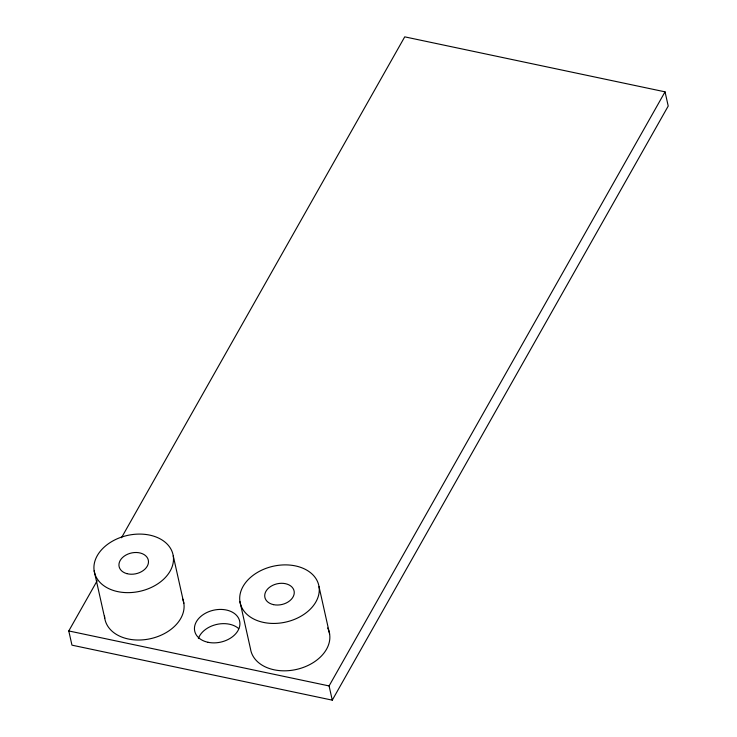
<?xml version="1.0" encoding="UTF-8"?>
<svg xmlns="http://www.w3.org/2000/svg" width="737" height="737" viewBox="0 0 737 737"><rect width="100%" height="100%" fill="white"/><g stroke="black" fill="none" stroke-linecap="round" stroke-linejoin="round"><path stroke-width="1.11" d="M121.467 537.77L404.733 36.85L665.041 91.839L668.219 106.054L332.267 700.15L71.959 645.161L68.781 630.946L97.109 580.848M332.267 700.15L329.089 685.935L665.041 91.839M68.781 630.946L329.089 685.935M319.029 586.707A40.268 28.623 -12.6 0 1 263.505 622.415A40.268 28.623 -12.6 0 1 255.914 573.368A40.268 28.623 -12.6 0 1 319.029 586.707L329.623 634.087M239.94 601.622L250.525 649.011A40.268 28.623 -12.6 0 0 298.872 668.846A40.268 28.623 -12.6 0 0 327.652 627.97M173.259 555.91A40.268 28.623 -12.6 0 1 117.736 591.618A40.268 28.623 -12.6 0 1 110.135 542.57A40.268 28.623 -12.6 0 1 173.259 555.91L183.854 603.299M94.161 570.825L104.755 618.214M182.758 599.153A40.268 28.623 -12.6 0 1 150.173 638.767A40.268 28.623 -12.6 0 1 104.534 616.086M198.373 638.546A23.013 16.352 -12.6 0 1 216.098 624.571A23.013 16.352 -12.6 0 1 238.687 628.587M273.547 604.653A14.961 10.631 -12.6 0 0 294.174 591.387A14.961 10.631 -12.6 0 0 270.728 586.44A14.961 10.631 -12.6 0 0 273.547 604.653M126.856 573.635A14.961 10.631 -12.6 0 0 148.478 561.336A14.961 10.631 -12.6 0 0 125.806 555.127A14.961 10.631 -12.6 0 0 126.856 573.635M208.064 642.296A23.013 16.352 -12.6 0 0 239.792 621.89A23.013 16.352 -12.6 0 0 203.716 614.271A23.013 16.352 -12.6 0 0 208.064 642.296"/></g></svg>
